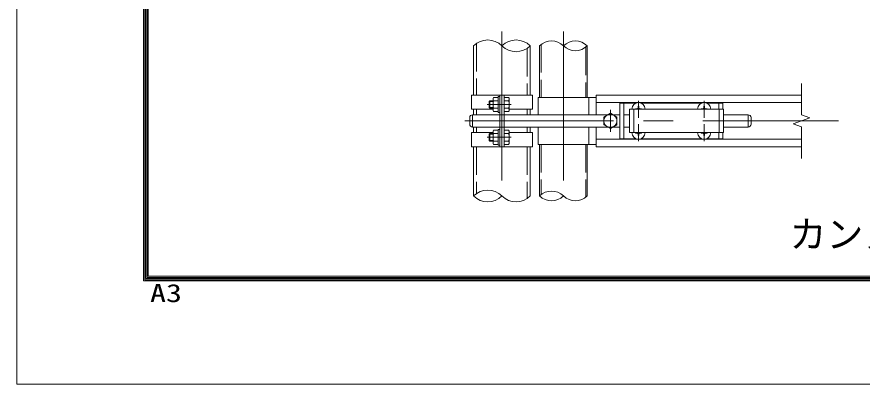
# Model space of a CAD drawing. Units: millimetres at full size; details may follow other scales. Extents: x -4200 to 4200, y -2970 to 2970.
# Drawn here: x -4200 to -2398, y -2970 to -2187 of the extents above; entities that cross this region are included whole.
import ezdxf
from ezdxf.enums import TextEntityAlignment as Align

# ---------------------------------------------------------------- set-up
doc = ezdxf.new("R2010")
doc.units = ezdxf.units.MM
doc.header["$LTSCALE"] = 10
doc.linetypes.add('DASHED', pattern=[7.5, 6, -1.5])
doc.linetypes.add('USER1', pattern=[50.8, 31.75, -6.35, 6.35, -6.35])
for name, color, linetype, lineweight in [('0-0_D-TTL', 7, 'Continuous', 18), ('0-1_D-TTL-TXT', 7, 'Continuous', 18), ('0-2_D-BMK', 2, 'USER1', 13), ('0-3_D-STR1', 1, 'Continuous', 18), ('0-4_D-STR3', 3, 'Continuous', 13), ('0-9_D-STR-DIM', 7, 'Continuous', 13)]:
    doc.layers.add(name, color=color, linetype=linetype, lineweight=lineweight)
doc.styles.add('ＭＳ ゴシック', font='')
doc.styles.get('ＭＳ ゴシック').set_extended_font_data('MS Gothic')

msp = doc.modelspace()

# ---------------------------------------------------------------- linework, layer by layer
at = {"layer": '0-0_D-TTL', "color": 2}
msp.add_lwpolyline([(-4200, 2969.89), (4200, 2969.89), (4200, -2970.11), (-4200, -2970.11)], close=True, dxfattribs=at)
at = {"layer": '0-0_D-TTL'}
for points in [[(-3930, 2749.89), (3930, 2749.89), (3930, -2750.11), (-3930, -2750.11)], [(-3927.5, 2747.39), (3927.5, 2747.39), (3927.5, -2747.61), (-3927.5, -2747.61)], [(-3925, 2744.89), (3925, 2744.89), (3925, -2745.11), (-3925, -2745.11)], [(-3922.5, 2742.39), (3922.5, 2742.39), (3922.5, -2742.61), (-3922.5, -2742.61)], [(-3920, 2739.89), (3920, 2739.89), (3920, -2740.11), (-3920, -2740.11)]]:
    msp.add_lwpolyline(points, close=True, dxfattribs=at)
at = {"layer": '0-2_D-BMK'}
for p, q in [((-3165.72, -2218.56), (-3165.72, -2589.73)), ((-3034.42, -2218.56), (-3034.42, -2589.73)), ((-3146.1, -2374.14), (-3197.45, -2374.14)), ((-2874.42, -2402.36), (-2874.42, -2366.1)), ((-2734.42, -2402.36), (-2734.42, -2366.1)), ((-2934.42, -2385.57), (-2934.42, -2432.72)), ((-3245.06, -2409.14), (-2448.02, -2409.14)), ((-2874.42, -2415.93), (-2874.42, -2452.19)), ((-2734.42, -2415.93), (-2734.42, -2452.19)), ((-3146.1, -2444.14), (-3197.45, -2444.14))]:
    msp.add_line(p, q, dxfattribs=at)
at = {"layer": '0-3_D-STR1'}
for p, q in [((-3226.22, -2249.14), (-3226.22, -2354.14)), ((-3105.22, -2249.14), (-3105.22, -2354.14)), ((-3085.22, -2249.14), (-3085.22, -2359.14)), ((-2983.62, -2249.14), (-2983.62, -2359.14)), ((-3226.22, -2384.14), (-3226.22, -2396.14)), ((-3105.22, -2384.14), (-3105.22, -2396.14)), ((-3226.22, -2422.14), (-3226.22, -2434.14)), ((-3105.22, -2422.14), (-3105.22, -2434.14)), ((-3226.22, -2464.14), (-3226.22, -2569.14)), ((-3105.22, -2464.14), (-3105.22, -2569.14)), ((-3085.22, -2459.14), (-3085.22, -2569.14)), ((-2983.62, -2459.14), (-2983.62, -2569.14))]:
    msp.add_line(p, q, dxfattribs=at)
at = {"layer": '0-3_D-STR1', "linetype": 'DASHED'}
for p, q in [((-3219.82, -2243.91), (-3219.82, -2354.14)), ((-3082.02, -2246.32), (-3082.02, -2359.14)), ((-2986.82, -2251.97), (-2986.82, -2359.14)), ((-3111.62, -2254.38), (-3111.62, -2354.14)), ((-3219.82, -2384.14), (-3219.82, -2396.14)), ((-3111.62, -2384.14), (-3111.62, -2396.14)), ((-3219.82, -2422.14), (-3219.82, -2434.14)), ((-3111.62, -2422.14), (-3111.62, -2434.14)), ((-3219.82, -2464.14), (-3219.82, -2563.91)), ((-3111.62, -2464.14), (-3111.62, -2574.38)), ((-3085.22, -2459.14), (-3085.22, -2569.14)), ((-3082.02, -2459.14), (-3082.02, -2566.32)), ((-2986.82, -2459.14), (-2986.82, -2571.97))]:
    msp.add_line(p, q, dxfattribs=at)
at = {"layer": '0-4_D-STR3'}
for p, q in [((-3230.82, -2354.14), (-3100.62, -2354.14)), ((-3230.82, -2354.14), (-3230.82, -2384.14)), ((-3173.52, -2359.14), (-3183.32, -2359.14)), ((-3170.32, -2357.14), (-3173.52, -2357.14)), ((-3173.52, -2357.14), (-3173.52, -2391.14)), ((-3170.32, -2354.14), (-3170.32, -2464.14)), ((-3165.72, -2354.14), (-3165.72, -2464.14)), ((-3161.12, -2354.14), (-3161.12, -2464.14)), ((-3161.12, -2356.34), (-3161.12, -2391.94)), ((-3161.12, -2359.14), (-3151.32, -2359.14)), ((-3100.62, -2354.14), (-3100.62, -2384.14)), ((-3088.42, -2359.14), (-2964.42, -2359.14)), ((-3088.42, -2359.14), (-3088.42, -2396.14)), ((-2980.42, -2359.14), (-2980.42, -2396.14)), ((-2964.42, -2354.14), (-2964.42, -2396.14)), ((-2964.42, -2354.14), (-2526.87, -2354.14)), ((-3193.12, -2367.5), (-3191.77, -2366.14)), ((-3193.12, -2367.5), (-3193.12, -2380.79)), ((-3184.52, -2367.5), (-3193.12, -2367.5)), ((-3184.52, -2366.14), (-3191.77, -2366.14)), ((-3191.77, -2366.14), (-3191.77, -2382.14)), ((-3184.52, -2362.5), (-3184.52, -2385.7)), ((-3173.52, -2366.14), (-3183.32, -2366.14)), ((-3161.12, -2366.14), (-3151.32, -2366.14)), ((-3150.12, -2362.5), (-3150.12, -2385.7)), ((-2964.42, -2370.14), (-2526.87, -2370.14)), ((-2914.42, -2371.14), (-2914.42, -2447.14)), ((-2914.42, -2371.14), (-2879.62, -2371.14)), ((-2905.42, -2371.14), (-2905.42, -2447.14)), ((-2875.21, -2377.84), (-2875.26, -2380.44)), ((-2875.21, -2377.84), (-2873.63, -2377.84)), ((-2873.63, -2377.84), (-2873.59, -2380.44)), ((-2869.23, -2371.14), (-2739.62, -2371.14)), ((-2735.21, -2377.84), (-2735.26, -2380.44)), ((-2735.21, -2377.84), (-2733.63, -2377.84)), ((-2733.63, -2377.84), (-2733.59, -2380.44)), ((-2729.23, -2371.14), (-2694.42, -2371.14)), ((-2703.42, -2371.14), (-2703.42, -2384.14)), ((-2694.42, -2371.14), (-2694.42, -2384.14)), ((-3230.82, -2384.14), (-3184.52, -2384.14)), ((-3228.42, -2396.14), (-3170.32, -2396.14)), ((-3228.42, -2396.14), (-3228.42, -2422.14)), ((-3193.12, -2380.79), (-3191.77, -2382.14)), ((-3184.52, -2380.79), (-3193.12, -2380.79)), ((-3184.52, -2382.14), (-3191.77, -2382.14)), ((-3173.52, -2382.14), (-3183.32, -2382.14)), ((-3173.52, -2389.14), (-3183.32, -2389.14)), ((-3170.32, -2391.14), (-3173.52, -2391.14)), ((-3170.62, -2396.14), (-2914.42, -2396.14)), ((-3161.12, -2382.14), (-3151.32, -2382.14)), ((-3161.12, -2389.14), (-3151.32, -2389.14)), ((-3150.12, -2384.14), (-3100.62, -2384.14)), ((-2905.42, -2396.14), (-2893.42, -2396.14)), ((-2893.42, -2384.14), (-2893.42, -2434.14)), ((-2893.42, -2384.14), (-2693.42, -2384.14)), ((-2878.13, -2383.31), (-2880.72, -2383.35)), ((-2880.72, -2383.35), (-2880.72, -2384.14)), ((-2738.13, -2383.31), (-2740.72, -2383.35)), ((-2740.72, -2383.35), (-2740.72, -2384.14)), ((-2730.72, -2383.31), (-2728.12, -2383.35)), ((-2728.12, -2383.35), (-2728.12, -2384.14)), ((-2693.42, -2384.14), (-2693.42, -2434.14)), ((-2693.42, -2396.14), (-2640.42, -2396.14)), ((-2640.42, -2396.14), (-2640.42, -2422.14)), ((-3234.42, -2402.14), (-3234.42, -2416.14)), ((-2634.42, -2402.14), (-2634.42, -2416.14)), ((-3228.42, -2422.14), (-3170.32, -2422.14)), ((-3184.52, -2455.79), (-3184.52, -2432.59)), ((-3173.52, -2429.14), (-3183.32, -2429.14)), ((-3173.52, -2461.14), (-3173.52, -2427.14)), ((-3170.32, -2427.14), (-3173.52, -2427.14)), ((-3170.62, -2422.14), (-2914.42, -2422.14)), ((-3161.12, -2429.14), (-3151.32, -2429.14)), ((-3150.12, -2432.5), (-3150.12, -2455.7)), ((-3088.42, -2422.14), (-3088.42, -2459.14)), ((-2980.42, -2422.14), (-2980.42, -2459.14)), ((-2964.42, -2422.14), (-2964.42, -2464.14)), ((-2905.42, -2422.14), (-2893.42, -2422.14)), ((-2693.42, -2422.14), (-2640.42, -2422.14)), ((-3230.82, -2434.14), (-3184.52, -2434.14)), ((-3230.82, -2464.14), (-3230.82, -2434.14)), ((-3193.12, -2437.5), (-3191.77, -2436.14)), ((-3184.52, -2437.5), (-3193.12, -2437.5)), ((-3193.12, -2450.79), (-3193.12, -2437.5)), ((-3184.52, -2450.79), (-3193.12, -2450.79)), ((-3193.12, -2450.79), (-3191.77, -2452.14)), ((-3191.77, -2452.14), (-3191.77, -2436.14)), ((-3184.52, -2436.14), (-3191.77, -2436.14)), ((-3173.52, -2436.14), (-3183.32, -2436.14)), ((-3161.12, -2436.14), (-3151.32, -2436.14)), ((-3150.32, -2434.14), (-3100.62, -2434.14)), ((-3100.62, -2464.14), (-3100.62, -2434.14)), ((-2964.42, -2448.14), (-2526.87, -2448.14)), ((-2914.42, -2447.14), (-2879.62, -2447.14)), ((-2893.42, -2434.14), (-2693.42, -2434.14)), ((-2880.72, -2434.93), (-2880.72, -2434.14)), ((-2878.13, -2434.98), (-2880.72, -2434.93)), ((-2875.21, -2440.44), (-2875.26, -2437.85)), ((-2875.21, -2440.44), (-2873.63, -2440.44)), ((-2873.63, -2440.44), (-2873.59, -2437.85)), ((-2870.72, -2434.98), (-2868.12, -2434.93)), ((-2869.23, -2447.14), (-2739.62, -2447.14)), ((-2868.12, -2434.93), (-2868.12, -2434.14)), ((-2740.72, -2434.93), (-2740.72, -2434.14)), ((-2738.13, -2434.98), (-2740.72, -2434.93)), ((-2735.21, -2440.44), (-2735.26, -2437.85)), ((-2735.21, -2440.44), (-2733.63, -2440.44)), ((-2733.63, -2440.44), (-2733.59, -2437.85)), ((-2730.72, -2434.98), (-2728.12, -2434.93)), ((-2729.23, -2447.14), (-2694.42, -2447.14)), ((-2728.12, -2434.93), (-2728.12, -2434.14)), ((-2703.42, -2434.14), (-2703.42, -2447.14)), ((-2694.42, -2434.14), (-2694.42, -2447.14)), ((-3230.82, -2464.14), (-3100.62, -2464.14)), ((-3184.52, -2452.14), (-3191.77, -2452.14)), ((-3173.52, -2452.14), (-3183.32, -2452.14)), ((-3173.52, -2459.14), (-3183.32, -2459.14)), ((-3170.32, -2461.14), (-3173.52, -2461.14)), ((-3161.12, -2452.14), (-3151.32, -2452.14)), ((-3161.12, -2459.14), (-3151.32, -2459.14)), ((-3088.42, -2459.14), (-2964.42, -2459.14)), ((-2964.42, -2464.14), (-2526.87, -2464.14))]:
    msp.add_line(p, q, dxfattribs=at)
at = {"layer": '0-4_D-STR3', "linetype": 'DASHED'}
for p, q in [((-2884.42, -2384.14), (-2884.42, -2434.14)), ((-2702.42, -2384.15), (-2702.42, -2434.15))]:
    msp.add_line(p, q, dxfattribs=at)
at = {"layer": '0-4_D-STR3', "color": 4, "linetype": 'DASHED'}
msp.add_lwpolyline([(-2934.42, -2392.94), (-2948.45, -2401.04), (-2948.45, -2417.24), (-2934.42, -2425.34), (-2920.39, -2417.24), (-2920.39, -2401.04)], close=True, dxfattribs=at)
at = {"layer": '0-4_D-STR3'}
msp.add_lwpolyline([(-2870.72, -2383.31), (-2868.12, -2383.35), (-2868.12, -2384.14)], dxfattribs=at)
at = {"layer": '0-4_D-STR3', "color": 4, "linetype": 'DASHED', "lineweight": 9}
msp.add_circle((-2934.42, -2409.14), 14.07, dxfattribs=at)
at = {"layer": '0-4_D-STR3'}
for centre, radius, start, end in [((-3178.83, -2362.64), 5.7, 142.09851, 217.90149), ((-3155.82, -2362.64), 5.7, 322.09851, 37.90149), ((-3157.25, -2374.14), 27.27, 162.93847, 197.06153), ((-3177.39, -2374.14), 27.27, 342.93847, 17.06153), ((-2874.42, -2384.14), 14, 0, 180), ((-2734.42, -2384.14), 14, 0, 180), ((-3228.42, -2402.14), 6, 90, 180), ((-3178.82, -2385.64), 5.7, 142.14171, 217.85829), ((-3155.82, -2385.64), 5.7, 322.14171, 37.85829), ((-2878.23, -2380.33), 2.98, 270, 0), ((-2870.61, -2380.33), 2.98, 180, 270), ((-2738.23, -2380.33), 2.98, 270, 0), ((-2730.61, -2380.33), 2.98, 180, 270), ((-2640.42, -2402.14), 6, 0, 90), ((-3228.42, -2416.14), 6, 180, 270), ((-3178.82, -2432.64), 5.7, 142.14171, 217.85829), ((-3155.82, -2432.64), 5.7, 322.09851, 37.90149), ((-2640.42, -2416.14), 6, 270, 0), ((-3157.25, -2444.14), 27.27, 162.93847, 197.06153), ((-3177.39, -2444.14), 27.27, 342.93847, 17.06153), ((-2874.42, -2434.14), 14, 180, 0), ((-2878.23, -2437.95), 2.98, 0, 90), ((-2870.61, -2437.95), 2.98, 90, 180), ((-2734.42, -2434.14), 14, 180, 0), ((-2738.23, -2437.95), 2.98, 0, 90), ((-2730.61, -2437.95), 2.98, 90, 180), ((-3178.83, -2455.64), 5.7, 142.09851, 217.90149), ((-3155.82, -2455.64), 5.7, 322.14171, 37.85829)]:
    msp.add_arc(centre, radius, start, end, dxfattribs=at)
at = {"layer": '0-9_D-STR-DIM'}
for p, q in [((-2526.87, -2396.32), (-2526.87, -2329.14)), ((-2509.25, -2402.73), (-2526.87, -2396.32)), ((-2544.49, -2415.56), (-2509.25, -2402.73)), ((-2526.87, -2421.97), (-2544.49, -2415.56)), ((-2526.87, -2489.14), (-2526.87, -2421.97))]:
    msp.add_line(p, q, dxfattribs=at)
for centre, radius, start, end in [((-3195.97, -2279.59), 42.92, 45.18146, 134.81854), ((-3135.47, -2279.59), 42.92, 45.18146, 134.81854), ((-3135.47, -2218.7), 42.92, 225.18146, 314.81854), ((-3059.82, -2274.71), 36.03, 45.18146, 134.81854), ((-3009.02, -2274.71), 36.03, 45.18146, 134.81854), ((-3009.02, -2223.58), 36.03, 225.18146, 314.81854), ((-3195.97, -2599.59), 42.92, 45.18146, 134.81854), ((-3059.82, -2594.71), 36.03, 45.18146, 134.81854), ((-3195.97, -2538.7), 42.92, 225.18146, 314.81854), ((-3135.47, -2538.7), 42.92, 225.18146, 314.81854), ((-3059.82, -2543.58), 36.03, 225.18146, 314.81854), ((-3009.02, -2543.58), 36.03, 225.18146, 314.81854)]:
    msp.add_arc(centre, radius, start, end, dxfattribs=at)

# ---------------------------------------------------------------- texts
at = {"layer": '0-0_D-TTL', "style": 'ＭＳ ゴシック', "width": 1.3}
msp.add_text('A3', height=38.48, dxfattribs=at).set_placement((-3916.09, -2806.92), align=Align.BOTTOM_LEFT)
at = {"layer": '0-1_D-TTL-TXT', "style": 'ＭＳ ゴシック'}
msp.add_text('カンヌキ取付詳細図', height=57.7, dxfattribs=at).set_placement((-2552.41, -2696.87), align=Align.BOTTOM_LEFT)

doc.saveas('drawing.dxf')
